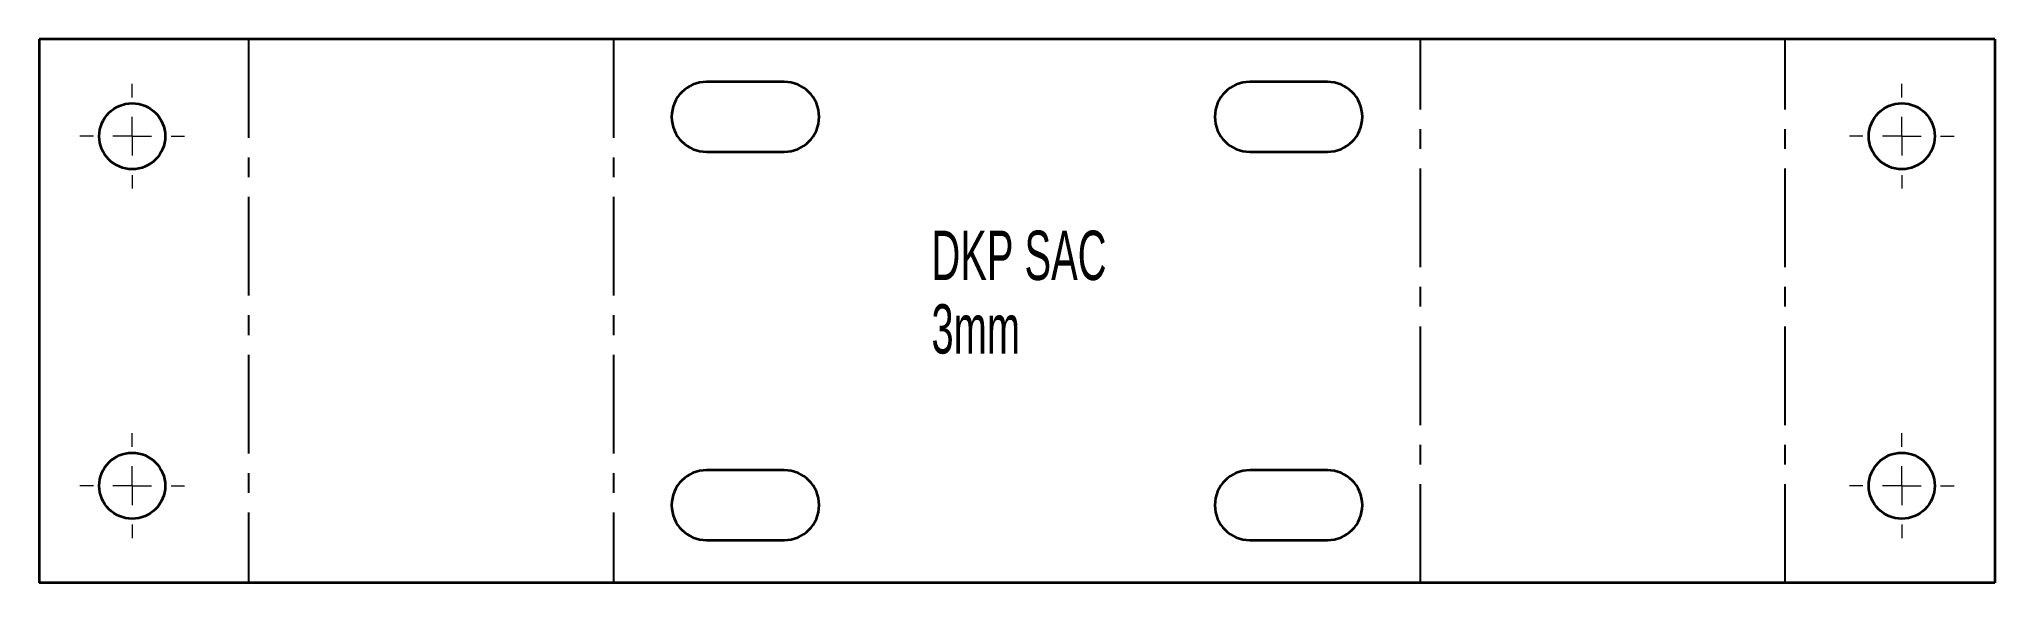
# Model space of a CAD drawing. Header units: millimetres. Extents: x 21 to 273, y 232 to 302.
import ezdxf

# ---------------------------------------------------------------- set-up
doc = ezdxf.new("R2010")
doc.units = ezdxf.units.MM
doc.linetypes.add('CENTERX2', pattern=[20.32, 12.7, -2.54, 2.54, -2.54])
doc.styles.add('SLDTEXTSTYLE0', font='TXT', dxfattribs={"width": 0.605})

# ---------------------------------------------------------------- blocks, each defined once
blk = doc.blocks.new('SW_NOTE_0')
at = {"color": 0, "linetype": 'Continuous', "lineweight": 0, "char_height": 6.35, "attachment_point": 1, "style": 'SLDTEXTSTYLE0'}
for s, insert in [('DKP SAC', (0, 8.19)), ('3mm', (0, -1.28))]:
    blk.add_mtext(s, dxfattribs=dict(at, insert=insert))
blk = doc.blocks.new('SW_CENTERMARKSYMBOL_0')
at = {"color": 0, "linetype": 'Continuous', "lineweight": 18}
for p, q in [((0, 5), (0, 6.75)), ((-5, 0), (-6.75, 0)), ((0, 0), (-2.5, 0)), ((0, 0), (0, 2.5)), ((0, 0), (2.5, 0)), ((0, 0), (0, -2.5)), ((5, 0), (6.75, 0)), ((0, -5), (0, -6.75))]:
    blk.add_line(p, q, dxfattribs=at)
blk = doc.blocks.new('SW_CENTERMARKSYMBOL_1')
at = {"color": 0, "linetype": 'Continuous', "lineweight": 18}
for p, q in [((0, 5), (0, 6.75)), ((-5, 0), (-6.75, 0)), ((0, 0), (-2.5, 0)), ((0, 0), (0, 2.5)), ((0, 0), (2.5, 0)), ((0, 0), (0, -2.5)), ((5, 0), (6.75, 0)), ((0, -5), (0, -6.75))]:
    blk.add_line(p, q, dxfattribs=at)
blk = doc.blocks.new('SW_CENTERMARKSYMBOL_2')
at = {"color": 0, "linetype": 'Continuous', "lineweight": 18}
for p, q in [((0, 5), (0, 6.75)), ((-5, 0), (-6.75, 0)), ((0, 0), (-2.5, 0)), ((0, 0), (0, 2.5)), ((0, 0), (2.5, 0)), ((0, 0), (0, -2.5)), ((5, 0), (6.75, 0)), ((0, -5), (0, -6.75))]:
    blk.add_line(p, q, dxfattribs=at)
blk = doc.blocks.new('SW_CENTERMARKSYMBOL_3')
at = {"color": 0, "linetype": 'Continuous', "lineweight": 18}
for p, q in [((0, 5), (0, 6.75)), ((-5, 0), (-6.75, 0)), ((0, 0), (-2.5, 0)), ((0, 0), (0, 2.5)), ((0, 0), (2.5, 0)), ((0, 0), (0, -2.5)), ((5, 0), (6.75, 0)), ((0, -5), (0, -6.75))]:
    blk.add_line(p, q, dxfattribs=at)

msp = doc.modelspace()

# ---------------------------------------------------------------- linework, layer by layer
at = {"color": 7, "linetype": 'Continuous', "lineweight": 35}
for p, q in [((21.04, 301.51), (21.04, 231.51)), ((273.06, 301.51), (21.04, 301.51)), ((273.06, 301.51), (273.06, 231.51)), ((117.05, 296.01), (107.05, 296.01)), ((187.05, 296.01), (177.05, 296.01)), ((107.05, 287.01), (117.05, 287.01)), ((177.05, 287.01), (187.05, 287.01)), ((117.05, 246.01), (107.05, 246.01)), ((187.05, 246.01), (177.05, 246.01)), ((107.05, 237.01), (117.05, 237.01)), ((177.05, 237.01), (187.05, 237.01)), ((273.06, 231.51), (21.04, 231.51))]:
    msp.add_line(p, q, dxfattribs=at)
at = {"color": 7, "linetype": 'CENTERX2'}
for p, q in [((48.04, 301.51), (48.04, 231.51)), ((95.05, 301.51), (95.05, 231.51)), ((199.05, 231.51), (199.05, 301.51)), ((246.05, 231.51), (246.05, 301.51))]:
    msp.add_line(p, q, dxfattribs=at)
at = {"color": 7, "linetype": 'Continuous', "lineweight": 35}
for centre in [(33.04, 289.01), (261.06, 289.01), (33.04, 244.01), (261.06, 244.01)]:
    msp.add_circle(centre, 4.25, dxfattribs=at)
for centre, start, end in [((107.05, 291.51), 90, 270), ((117.05, 291.51), 270, 90), ((177.05, 291.51), 90, 270), ((187.05, 291.51), 270, 90), ((107.05, 241.51), 90, 270), ((117.05, 241.51), 270, 90), ((177.05, 241.51), 90, 270), ((187.05, 241.51), 270, 90)]:
    msp.add_arc(centre, 4.5, start, end, dxfattribs=at)

# ---------------------------------------------------------------- block references
at = {"color": 7, "linetype": 'Continuous', "lineweight": 18}
for name, p in [('SW_CENTERMARKSYMBOL_3', (33.04, 289.01)), ('SW_CENTERMARKSYMBOL_0', (261.06, 289.01)), ('SW_CENTERMARKSYMBOL_2', (33.04, 244.01)), ('SW_CENTERMARKSYMBOL_1', (261.06, 244.01))]:
    msp.add_blockref(name, p, dxfattribs=at)
at = {"color": 7, "linetype": 'Continuous', "lineweight": 0}
msp.add_blockref('SW_NOTE_0', (136.03, 268.66), dxfattribs=at)

doc.saveas('drawing.dxf')
